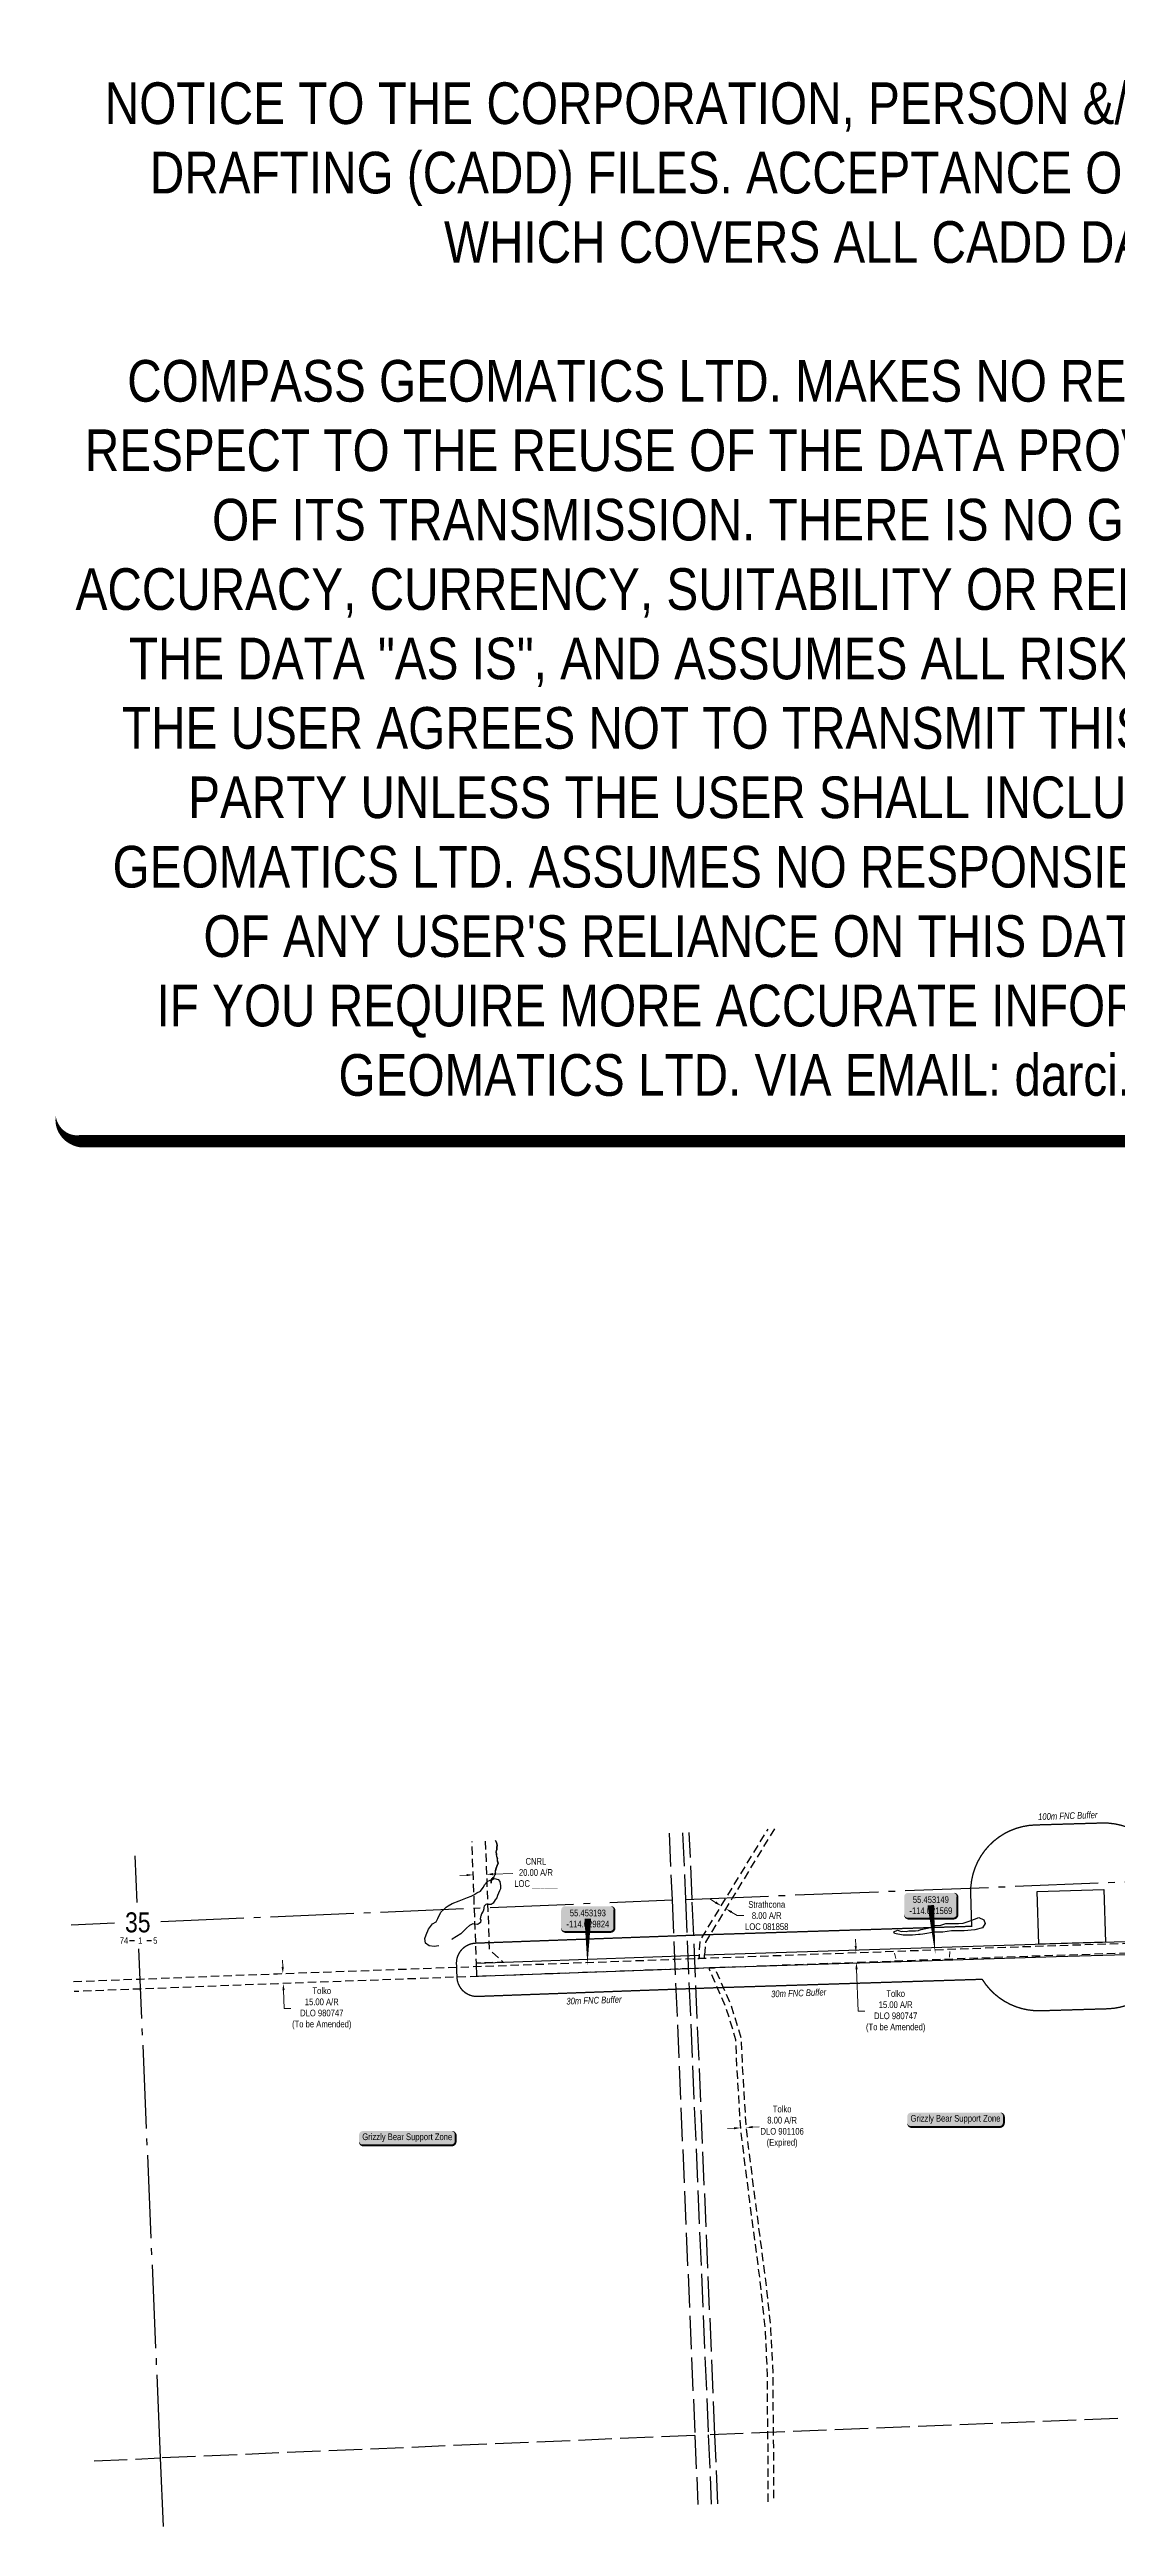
# Model space of a CAD drawing. Extents: x 687013 to 691013, y 6148394 to 6152111.
# Drawn here: x 687013 to 688616, y 6148394 to 6152111 of the extents above; entities that cross this region are included whole.
import ezdxf
from ezdxf.enums import TextEntityAlignment as Align

# ---------------------------------------------------------------- set-up
doc = ezdxf.new("R2010")
doc.units = 0
doc.header["$LTSCALE"] = 5
doc.header["$PDSIZE"] = 0.5
for name, pattern in [('foc-ACCESSROAD', [3.75, 2.5, -1.25]), ('foc-QUARTERLINE', [33, 25, -3, 2, -3]), ('foc-TIELINE', [1.875, 1.25, -0.625]), ('foc-TOPO-ephemeral', [6.25, 3.125, -0.625, 0.625, -0.625, 0.625, -0.625]), ('foc-UNSURVEYED', [12.5, 10, -2.5])]:
    doc.linetypes.add(name, pattern=pattern)
doc.layers.get('Defpoints').update_dxf_attribs({"color": 9})
for name, color, linetype in [('10', 1, 'Continuous'), ('9', 3, 'Continuous'), ('AS-WILDLIFE-BLOCK', 131, 'Continuous'), ('C-AR', 13, 'foc-ACCESSROAD'), ('DETAIL-T', 7, 'Continuous'), ('F-AR', 190, 'foc-ACCESSROAD'), ('L-SECQ', 8, 'foc-QUARTERLINE'), ('L-USEC', 7, 'foc-UNSURVEYED'), ('P-BUFFER-CIOOC', 50, 'foc-TIELINE'), ('P-PROPOSED', 10, 'Continuous'), ('P-TEMP_WORKSPACE', 46, 'Continuous'), ('T-DRAW', 143, 'foc-TOPO-ephemeral'), ('WETLAND', 143, 'Continuous')]:
    doc.layers.add(name, color=color, linetype=linetype)
for name, color, linetype, lineweight in [('AS-GENERAL', 48, 'Continuous', 18), ('C-AR-T', 13, 'Continuous', 9), ('F-AR-T', 190, 'Continuous', 9)]:
    doc.layers.add(name, color=color, linetype=linetype, lineweight=lineweight)
doc.layers.add('DISCLAIMER', color=7, linetype='Continuous', plot=False)
doc.styles.add('80', font='', dxfattribs={"height": 10})
doc.styles.add('80CG', font='', dxfattribs={"height": 10})
doc.styles.add('80L', font='', dxfattribs={"height": 10})
doc.styles.add('foc-LtypeFont', font='', dxfattribs={"height": 7.35})
doc.styles.add('SIMPLEX', font='')
doc.styles.get('80').set_extended_font_data('Arial Narrow')
doc.styles.get('80CG').set_extended_font_data('Arial Narrow')
doc.styles.get('80L').set_extended_font_data('Arial Narrow')
doc.styles.get('foc-LtypeFont').set_extended_font_data('Arial Narrow')
doc.styles.get('SIMPLEX').set_extended_font_data('Arial Narrow')
doc.linetypes.add('foc-TOPO-flowdirection-NOLINE', pattern='A,0,[">",foc-LtypeFont,S=0.3,R=0,X=0,Y=-0.945],-20,[">",foc-LtypeFont,S=0.3,R=0,X=0,Y=-0.945],0', length=20)
doc.dimstyles.new('Compass 5 000', dxfattribs={"dimscale": 5, "dimtxt": 9, "dimasz": 2, "dimexe": 0.2, "dimexo": 0.0625, "dimgap": 0.5, "dimtad": 0, "dimtih": 1, "dimtoh": 1, "dimzin": 0, "dimdsep": 46, "dimtxsty": '80CG', "dimcen": 0.1, "dimse1": 1, "dimse2": 1, "dimclrd": 256, "dimclrt": 256, "dimaunit": 1, "dimadec": 4, "dimazin": 0, "dimtfac": 0.06, "dimtofl": 0, "dimtmove": 0, "dimatfit": 1, "dimfxl": 0.2, "dimtolj": 1, "dimtzin": 0, "dimlwd": -1, "dimarcsym": 0})

# ---------------------------------------------------------------- blocks, each defined once
blk = doc.blocks.new('*D382')
at = {"layer": 'C-AR-T', "color": 255, "transparency": 16777216}
for p, q in [((687638.9, 6149371.5), (687628.9, 6149371.1)), ((687678.9, 6149372.9), (687708.4, 6149374))]:
    blk.add_line(p, q, dxfattribs=at)
for points in [[(687638.9, 6149373.1), (687639, 6149369.8), (687648.9, 6149371.8)], [(687678.8, 6149374.6), (687679, 6149371.2), (687668.9, 6149372.5)]]:
    blk.add_solid(points, dxfattribs=at)
at = {"layer": 'Defpoints', "color": 0, "transparency": 16777216}
for p in [(687646.4, 6149442.1), (687666.3, 6149442.8), (687648.9, 6149371.8)]:
    blk.add_point(p, dxfattribs=at)
at = {"layer": 'C-AR-T', "color": 255, "transparency": 16777216, "insert": (687743, 6149374), "char_height": 10, "attachment_point": 5, "style": '80CG'}
blk.add_mtext('\\A1;CNRL\\P20.00 A/R\\PLOC ______', dxfattribs=at)
blk = doc.blocks.new('*D393')
at = {"layer": 'Defpoints', "color": 0, "transparency": 16777216}
for p in [(688252, 6149256.2), (688252.6, 6149241.2), (688223.8, 6149240.1)]:
    blk.add_point(p, dxfattribs=at)
at = {"layer": 'F-AR-T', "color": 255, "transparency": 16777216}
for p, q in [((688222.9, 6149265.1), (688222.6, 6149275.1)), ((688224.2, 6149230.1), (688226.5, 6149167.1)), ((688226.5, 6149167.1), (688236.5, 6149167.1))]:
    blk.add_line(p, q, dxfattribs=at)
for points in [[(688224.6, 6149265.2), (688221.3, 6149265), (688223.3, 6149255.1)], [(688225.9, 6149230.2), (688222.5, 6149230.1), (688223.8, 6149240.1)]]:
    blk.add_solid(points, dxfattribs=at)
at = {"layer": 'F-AR-T', "color": 255, "transparency": 16777216, "insert": (688282.9, 6149167.1), "char_height": 10, "attachment_point": 5, "style": '80CG'}
blk.add_mtext('\\A1;Tolko\\P15.00 A/R\\PDLO 980747\\P(To be Amended)', dxfattribs=at)
blk = doc.blocks.new('*D406')
at = {"layer": 'Defpoints', "color": 0, "transparency": 16777216}
for p in [(688028, 6149321.1), (688010.9, 6149308.5), (688017.8, 6149304.3)]:
    blk.add_point(p, dxfattribs=at)
at = {"layer": 'F-AR-T', "color": 255, "transparency": 16777216}
for p, q in [((688012.6, 6149330.4), (688004.1, 6149335.6)), ((688036.5, 6149315.9), (688045.1, 6149310.7)), ((688045.1, 6149310.7), (688055.1, 6149310.7))]:
    blk.add_line(p, q, dxfattribs=at)
for points in [[(688013.5, 6149331.9), (688011.7, 6149329), (688021.1, 6149325.2)], [(688037.4, 6149317.3), (688035.7, 6149314.4), (688028, 6149321.1)]]:
    blk.add_solid(points, dxfattribs=at)
at = {"layer": 'F-AR-T', "color": 255, "transparency": 16777216, "insert": (688089.4, 6149310.7), "char_height": 10, "attachment_point": 5, "style": '80CG'}
blk.add_mtext('\\A1;Strathcona\\P8.00 A/R\\PLOC 081858', dxfattribs=at)
blk = doc.blocks.new('*D453')
at = {"layer": 'Defpoints', "color": 0, "transparency": 16777216}
for p in [(687363.9, 6149208.7), (687390.3, 6149224.7), (687390.8, 6149209.7)]:
    blk.add_point(p, dxfattribs=at)
at = {"layer": 'F-AR-T', "color": 255, "transparency": 16777216}
for p, q in [((687363, 6149233.7), (687362.6, 6149243.7)), ((687364.2, 6149198.8), (687365.2, 6149171.4)), ((687365.2, 6149171.4), (687375.2, 6149171.4))]:
    blk.add_line(p, q, dxfattribs=at)
for points in [[(687364.6, 6149233.8), (687361.3, 6149233.7), (687363.3, 6149223.7)], [(687365.9, 6149198.8), (687362.6, 6149198.7), (687363.9, 6149208.7)]]:
    blk.add_solid(points, dxfattribs=at)
at = {"layer": 'F-AR-T', "color": 255, "transparency": 16777216, "insert": (687421.6, 6149171.4), "char_height": 10, "attachment_point": 5, "style": '80CG'}
blk.add_mtext('\\A1;Tolko\\P15.00 A/R\\PDLO 980747\\P(To be Amended)', dxfattribs=at)
blk = doc.blocks.new('*D454')
at = {"layer": 'Defpoints', "color": 0, "transparency": 16777216}
for p in [(688050, 6148996.4), (688058, 6148996.9), (688058.3, 6148992.6)]:
    blk.add_point(p, dxfattribs=at)
at = {"layer": 'F-AR-T', "color": 255, "transparency": 16777216}
for p, q in [((688040.3, 6148991.5), (688030.3, 6148990.9)), ((688068.2, 6148993.2), (688078.2, 6148993.8))]:
    blk.add_line(p, q, dxfattribs=at)
for points in [[(688040.2, 6148993.2), (688040.4, 6148989.9), (688050.3, 6148992.1)], [(688068.1, 6148994.9), (688068.3, 6148991.6), (688058.3, 6148992.6)]]:
    blk.add_solid(points, dxfattribs=at)
at = {"layer": 'F-AR-T', "color": 255, "transparency": 16777216, "insert": (688112.5, 6148993.8), "char_height": 10, "attachment_point": 5, "style": '80CG'}
blk.add_mtext('\\A1;Tolko\\P8.00 A/R\\PDLO 901106\\P(Expired)', dxfattribs=at)
blk = doc.blocks.new('*U456')
h = blk.add_hatch(color=255)
edge = h.paths.add_edge_path()
edge.add_line((-66.5, -11.5), (66.5, -11.5))
edge.add_arc((66.5, -5.5), 6, 270, 360)
edge.add_line((72.5, -5.5), (72.5, 4))
edge.add_arc((66.5, 4), 6, 0, 90)
edge.add_line((66.5, 10), (-66.5, 10))
edge.add_arc((-66.5, 4), 6, 90, 180)
edge.add_line((-72.5, 4), (-72.5, -5.5))
edge.add_arc((-66.5, -5.5), 6, 180, 270)
at = {"color": 131, "flags": 128}
blk.add_lwpolyline([(-66.5, -11.5, 3, 3, 0), (66.5, -11.5, 3, 3, 0.414214), (72.5, -5.5, 3, 3, 0), (72.5, 4, 3, 0, 0.414214), (66.5, 10, 0, 0, 0), (-66.5, 10, 0, 0, 0.414214), (-72.5, 4, 0, 0, 0), (-72.5, -5.5, 0, 3, 0.414214)], format="xyseb", close=True, dxfattribs=at)
at = {"color": 131, "style": '80'}
blk.add_attdef('ENTER_TEXT_001', (-36, -5), '', height=10, dxfattribs=at)
blk = doc.blocks.new('*U536')
h = blk.add_hatch(color=254)
edge = h.paths.add_edge_path()
edge.add_line((-34, -20), (34, -20))
edge.add_arc((34, -14), 6, 270, 360)
edge.add_line((40, -14), (40, 12.5))
edge.add_arc((34, 12.5), 6, 0, 90)
edge.add_line((34, 18.5), (-34, 18.5))
edge.add_arc((-34, 12.5), 6, 90, 180)
edge.add_line((-40, 12.5), (-40, -14))
edge.add_arc((-34, -14), 6, 180, 270)
at = {"color": 1, "flags": 128}
blk.add_lwpolyline([(-34, -20, 3, 3, 0), (34, -20, 3, 3, 0.414214), (40, -14, 3, 3, 0), (40, 12.5, 3, 0, 0.414214), (34, 18.5, 0, 0, 0), (-34, 18.5, 0, 0, 0.414214), (-40, 12.5, 0, 0, 0), (-40, -14, 0, 3, 0.414214)], format="xyseb", close=True, dxfattribs=at)
at = {"color": 254, "flags": 128}
blk.add_lwpolyline([(6.7, -73.4, 0, 10, 0), (0, 0, 5, 5, 0)], format="xyseb", dxfattribs=at)
at = {"color": 1, "style": '80'}
blk.add_attdef('ENTER_TEXT_001', (-36, -5), '', height=10, dxfattribs=at)
blk = doc.blocks.new('*U537')
h = blk.add_hatch(color=254)
edge = h.paths.add_edge_path()
edge.add_line((-34, -20), (34, -20))
edge.add_arc((34, -14), 6, 270, 360)
edge.add_line((40, -14), (40, 12.5))
edge.add_arc((34, 12.5), 6, 0, 90)
edge.add_line((34, 18.5), (-34, 18.5))
edge.add_arc((-34, 12.5), 6, 90, 180)
edge.add_line((-40, 12.5), (-40, -14))
edge.add_arc((-34, -14), 6, 180, 270)
at = {"color": 1, "flags": 128}
blk.add_lwpolyline([(-34, -20, 3, 3, 0), (34, -20, 3, 3, 0.414214), (40, -14, 3, 3, 0), (40, 12.5, 3, 0, 0.414214), (34, 18.5, 0, 0, 0), (-34, 18.5, 0, 0, 0.414214), (-40, 12.5, 0, 0, 0), (-40, -14, 0, 3, 0.414214)], format="xyseb", close=True, dxfattribs=at)
at = {"color": 254, "flags": 128}
blk.add_lwpolyline([(-0.6, -70.9, 0, 10, 0), (0, 0, 5, 5, 0)], format="xyseb", dxfattribs=at)
at = {"color": 1, "style": '80'}
blk.add_attdef('ENTER_TEXT_001', (-36, -5), '', height=10, dxfattribs=at)
blk = doc.blocks.new('Disclaimer_Legal')
at = {"layer": 'DISCLAIMER', "color": 254, "flags": 128}
blk.add_lwpolyline([(-3612.9, -1104.6, 37.5, 37.5, 0), (4096.1, -1104.6, 37.5, 37.5, 0.414214), (4171.1, -1029.6, 37.5, 37.5, 0), (4171.1, 2078.7, 37.5, 0, 0.414214), (4096.1, 2153.7, 0, 0, 0), (-3612.9, 2153.7, 0, 0, 0.414214), (-3687.9, 2078.7, 0, 0, 0), (-3687.9, -1029.6, 0, 37.5, 0.414214)], format="xyseb", close=True, dxfattribs=at)
at = {"layer": 'DISCLAIMER', "color": 254, "insert": (241.6, 533.9), "char_height": 125, "width": 7717.568, "attachment_point": 5, "style": '80'}
blk.add_mtext('NOTICE TO THE CORPORATION, PERSON &/OR PERSONS REGARDING THIS COMPUTER AIDED DESIGN AND DRAFTING (CADD) FILES. ACCEPTANCE OF THE CADD DATA IS BASED ON THE FOLLOWING DISCLAIMER WHICH COVERS ALL CADD DATA RECIEVED FROM COMPASS GEOMATICS LTD.\\P{\\fArial Narrow|b1|i0|c0|p34;DISCLAIMER}\\PCOMPASS GEOMATICS LTD. MAKES NO REPRESENTATION OR WARRANTIES, EXPRESS OR IMPLIED, WITH RESPECT TO THE REUSE OF THE DATA PROVIDED HEREWITH, REGARDLESS OF ITS FORMAT OR THE MEANS OF ITS TRANSMISSION. THERE IS NO GUARANTEE OR REPRESENTATION TO THE USER AS TO THE ACCURACY, CURRENCY, SUITABILITY OR RELIABILITY OF THIS DATA FOR ANY PURPOSE. THE USER ACCEPTS THE DATA "AS IS", AND ASSUMES ALL RISKS ASSOCIATED WITH ITS USE. BY ACCEPTANCE OF THIS DATA, THE USER AGREES NOT TO TRANSMIT THIS DATA OR PROVIDE ACCESS OR ANY PART OF IT TO ANOTHER PARTY UNLESS THE USER SHALL INCLUDE WITH THE DATA A COPY OF THIS DISCLAIMER. COMPASS GEOMATICS LTD. ASSUMES NO RESPONSIBILITY FOR ACTUAL OR CONSEQUENTIAL DAMAGE AS A RESULT OF ANY USER\'S RELIANCE ON THIS DATA. THIS CADD FILE IS FOR ILLUSTRATION PURPOSES ONLY.\\PIF YOU REQUIRE MORE ACCURATE INFORMATION, PLEASE CONTACT DARCI ANGLEHART AT COMPASS GEOMATICS LTD. VIA EMAIL: darci.anglehart@compassgeomatics.ca OR CELL: 506-961-7292', dxfattribs=at)

msp = doc.modelspace()

# ---------------------------------------------------------------- linework, layer by layer
at = {"layer": '9', "color": 255}
for p, q in [((687140.462, 6149272.731), (687133.256, 6149272.731)), ((687166.249, 6149272.731), (687159.042, 6149272.731))]:
    msp.add_line(p, q, dxfattribs=at)
at = {"layer": 'AS-GENERAL'}
for p, q in [((688283.176, 6149246.358), (688281.051, 6149254.44)), ((688363.777, 6149248.275), (688364.035, 6149256.62))]:
    msp.add_line(p, q, dxfattribs=at)
at = {"layer": 'C-AR', "color": 255, "flags": 128}
msp.add_lwpolyline([(687667.083, 6149422.575), (687673.012, 6149260.044), (687693.726, 6149240.788), (687653.756, 6149239.33), (687647.102, 6149421.735)], dxfattribs=at)
at = {"layer": 'F-AR', "color": 255, "flags": 128}
for points in [[(688100.984, 6149440.824), (688038.237, 6149337.88), (687997.482, 6149271.018), (687995.889, 6149246.82), (687987.846, 6149246.527), (687989.622, 6149273.506), (688028.629, 6149337.5), (688091.361, 6149440.419)], [(687049.245, 6149211.658), (687149.161, 6149215.509), (687329.503, 6149222.486), (687349.616, 6149223.24), (687355.096, 6149223.446), (687951.074, 6149245.185), (687981.226, 6149246.285), (687987.846, 6149246.527), (687995.889, 6149246.82), (688447.522, 6149263.294), (688773.156, 6149273.947), (689420.018, 6149295.109), (689575.062, 6149299.192), (689575.706, 6149284.193), (689420.461, 6149280.104), (688773.799, 6149258.949), (688448.041, 6149248.291), (688011.284, 6149232.36), (688003.282, 6149232.068), (687981.867, 6149231.287), (687951.714, 6149230.187), (687355.659, 6149208.445), (687149.8, 6149200.512), (687049.883, 6149196.661)], [(688091.753, 6148430.87), (688091.723, 6148483.086), (688091.112, 6148534.747), (688090.687, 6148570.714), (688090.719, 6148621.15), (688087.281, 6148689.18), (688079.139, 6148766.041), (688063.937, 6148881.448), (688050.412, 6148989.654), (688044.742, 6149083.26), (688043.139, 6149124.295), (688028.379, 6149172.729), (688003.4, 6149229.896), (688003.282, 6149232.068), (688011.284, 6149232.36), (688011.316, 6149231.774), (688035.901, 6149175.508), (688051.099, 6149125.64), (688052.738, 6149083.658), (688058.388, 6148990.394), (688071.878, 6148882.467), (688087.09, 6148766.985), (688095.265, 6148689.804), (688098.726, 6148621.35), (688098.693, 6148570.759), (688099.115, 6148535.065), (688099.729, 6148483.137), (688099.76, 6148431.197)]]:
    msp.add_lwpolyline(points, dxfattribs=at)
at = {"layer": 'L-SECQ', "color": 255}
for p, q in [((687141.295, 6149400.462), (687144.269, 6149330.535)), ((687967.372, 6149335.076), (688769.175, 6149366.851)), ((687179.943, 6149302.008), (687827.277, 6149329.233)), ((687853.774, 6149330.347), (687947.269, 6149334.279)), ((687110.727, 6149299.097), (687045.642, 6149296.359)), ((687179.74, 6148496.657), (687147.244, 6149260.606)), ((687184.112, 6148393.845), (687179.74, 6148496.657))]:
    msp.add_line(p, q, dxfattribs=at)
at = {"layer": 'L-USEC', "color": 255}
for p, q in [((687943.004, 6149434.179), (687947.269, 6149334.279)), ((687963.104, 6149435.025), (687967.369, 6149335.138)), ((687977.418, 6149335.474), (687973.149, 6149435.447)), ((687947.269, 6149334.279), (687981.594, 6148530.378)), ((687947.269, 6149334.279), (687947.269, 6149334.279)), ((687967.369, 6149335.138), (688001.694, 6148531.237)), ((688011.742, 6148531.582), (687977.418, 6149335.474)), ((688803.619, 6148563.209), (688001.696, 6148531.18)), ((687981.594, 6148530.378), (687179.74, 6148496.657)), ((687981.594, 6148530.379), (687986.024, 6148426.611)), ((687981.594, 6148530.379), (687981.594, 6148530.379)), ((688001.694, 6148531.237), (688006.125, 6148427.433)), ((688016.171, 6148427.843), (688011.742, 6148531.582)), ((687079.837, 6148492.457), (687179.74, 6148496.657)), ((687179.74, 6148496.657), (687179.74, 6148496.657))]:
    msp.add_line(p, q, dxfattribs=at)
at = {"layer": 'P-BUFFER-CIOOC', "ltscale": 2, "const_width": 2, "flags": 128}
msp.add_lwpolyline([(690458.843, 6149977.652, 0.10942934), (690385.665, 6149923.856), (690320.951, 6149849.904, 0.01675437), (690319.678, 6149848.348), (690288.597, 6149807.62, 0.02273197), (690287.043, 6149805.38), (690180.636, 6149636.018), (690120.791, 6149559.75, 0.01141974), (690119.97, 6149558.653), (690098.581, 6149528.67, -0.25052488), (690064.791, 6149511.92), (690001.481, 6149513.867, 0.16043184), (689911.495, 6149487.267), (689807.46, 6149415.24), (689719.896, 6149360.41), (689689.263, 6149345.257, -0.10645714), (689648.441, 6149334.954), (689593.976, 6149333.041), (689575.544, 6149332.393), (689573.086, 6149402.344, 0.41421356), (689469.646, 6149498.763), (689390.702, 6149495.989, 0.41421356), (689294.283, 6149392.549), (689296.74, 6149322.598), (689011.355, 6149312.572), (688696.747, 6149303.578), (688695.306, 6149352.632, 0.41421356), (688592.422, 6149449.643), (688492.474, 6149446.707, 0.41421356), (688395.462, 6149343.822), (688396.908, 6149294.614), (688009.651, 6149282.329, 0.00118746), (688009.509, 6149282.324), (687995.125, 6149281.8, 0.03365251), (687991.113, 6149281.382, 0.03365251), (687987.082, 6149281.506), (687652.662, 6149269.307, 0.41421367), (687623.778, 6149238.237), (687624.507, 6149218.252, 0.41421345), (687655.578, 6149189.368), (687987.949, 6149201.492), (687995.992, 6149201.785), (688012.306, 6149202.38), (688412.764, 6149215.083, 0.26732058), (688500.667, 6149167.852), (688600.615, 6149170.788, 0.26773709), (688685.666, 6149223.236), (689013.804, 6149232.617, 0.00163423), (689014, 6149232.623), (689312.937, 6149243.125, 0.26794919), (689401.234, 6149196.201), (689480.178, 6149198.974, 0.26794919), (689564.964, 6149251.979), (689576.837, 6149252.396), (689596.94, 6149253.103), (689651.25, 6149255.011, 0.10645714), (689724.729, 6149273.556), (689757.607, 6149289.819, 0.0250291), (689760.227, 6149291.283), (689850.891, 6149348.054, 0.01153073), (689852.046, 6149348.815), (689957.029, 6149421.499, -0.16043184), (689999.023, 6149433.912), (690062.332, 6149431.965, 0.25052488), (690163.702, 6149482.214), (690184.428, 6149511.268), (690245.18, 6149588.692, 0.02609807), (690246.981, 6149591.251), (690353.567, 6149760.898), (690382.252, 6149798.486), (690445.863, 6149871.177, -0.08974489), (690482.063, 6149900.028, 0.1984612), (690550.085, 6149865.311), (690628.761, 6149858.996), (690628.813, 6149858.992, -0.04402905), (690632.279, 6149858.404, 0.20114934), (690708.837, 6149869.264), (690729.295, 6149855.862, 0.45811833), (690772.969, 6149868.385), (690781.441, 6149886.742, 0.37163079), (690770.642, 6149924.405), (690755.42, 6149934.377, 0.03226785), (690757.278, 6149947.135), (690763.738, 6150027.623, 0.4139207), (690672.166, 6150135.285), (690572.503, 6150143.384, 0.41450649), (690464.734, 6150051.721), (690458.789, 6149977.657)], format="xyb", dxfattribs=at)
at = {"layer": 'P-PROPOSED', "flags": 128}
msp.add_lwpolyline([(687654.485, 6149219.345), (687653.756, 6149239.33), (687988.175, 6149251.529), (687987.846, 6149246.527), (687995.889, 6149246.82), (687996.218, 6149251.822), (688010.602, 6149252.347), (688523.204, 6149268.607), (689012.31, 6149282.59), (689574.926, 6149302.356), (689575.784, 6149282.375), (689012.947, 6149262.602), (688523.807, 6149248.618), (688011.284, 6149232.36), (687994.898, 6149231.762), (687986.855, 6149231.469), (687654.485, 6149219.345), (687654.485, 6149219.345)], close=True, dxfattribs=at)
at = {"layer": 'P-TEMP_WORKSPACE', "flags": 128}
msp.add_lwpolyline([(688497.73, 6149267.8), (688495.41, 6149346.759), (688595.358, 6149349.695), (688597.678, 6149270.737)], close=True, dxfattribs=at)
at = {"layer": 'T-DRAW', "flags": 128}
msp.add_lwpolyline([(687682.38, 6149423.218), (687683.815, 6149420.392), (687685.085, 6149416.602), (687684.591, 6149413.107), (687684.15, 6149409.838), (687683.42, 6149406.408), (687683.863, 6149402.713), (687684.254, 6149399.238), (687685.329, 6149395.569), (687685.243, 6149392.389), (687686.148, 6149389.494), (687684.727, 6149385.7), (687683.541, 6149381.823), (687682.254, 6149378.611), (687682.223, 6149375.378), (687682.002, 6149373.738), (687681.79, 6149372.165), (687679.952, 6149368.502), (687677.234, 6149366.398), (687675.862, 6149363.665), (687675.644, 6149359.335)], dxfattribs=at)
at = {"layer": 'T-DRAW', "linetype": 'foc-TOPO-flowdirection-NOLINE', "flags": 128}
msp.add_lwpolyline([(687675.644, 6149359.335), (687675.862, 6149363.665), (687677.234, 6149366.398), (687679.952, 6149368.502), (687681.79, 6149372.165), (687682.002, 6149373.738), (687682.223, 6149375.378), (687682.254, 6149378.611), (687683.541, 6149381.823), (687684.727, 6149385.7), (687686.148, 6149389.494), (687685.243, 6149392.389), (687685.329, 6149395.569), (687684.254, 6149399.238), (687683.863, 6149402.713), (687683.42, 6149406.408), (687684.15, 6149409.838), (687684.591, 6149413.107), (687685.085, 6149416.602), (687683.815, 6149420.392), (687682.38, 6149423.218)], dxfattribs=at)
at = {"layer": 'WETLAND', "linetype": 'Continuous'}
msp.add_lwpolyline([(687597.267, 6149265.139), (687590.336, 6149264.073), (687583.026, 6149265.433), (687577.246, 6149269.343), (687576.226, 6149276.483), (687578.436, 6149281.923), (687581.666, 6149290.083), (687587.616, 6149298.073), (687593.396, 6149301.303), (687595.606, 6149306.403), (687600.255, 6149315.788), (687606.099, 6149321.095), (687608.54, 6149323.38), (687611.515, 6149325.544), (687617.526, 6149329.051), (687628.01, 6149333.025), (687635.221, 6149335.91), (687640.45, 6149337.622), (687645.588, 6149339.876), (687649.914, 6149341.769), (687654.208, 6149344.617), (687659.649, 6149347.538), (687663.976, 6149353.036), (687666.41, 6149357.453), (687668.239, 6149359.486), (687670.907, 6149362.451), (687673.415, 6149363.336), (687674.317, 6149363.655), (687677.382, 6149364.306), (687680.723, 6149366.399), (687686.348, 6149364.687), (687688.883, 6149361.87), (687689.728, 6149355.532), (687690.01, 6149350.884), (687688.46, 6149347.786), (687685.141, 6149340.838), (687684.225, 6149337.277), (687682.072, 6149334.567), (687680.408, 6149332.007), (687678.651, 6149329.146), (687675.904, 6149327.487), (687674.967, 6149327.452), (687672.068, 6149327.342), (687668.901, 6149327.615), (687667.764, 6149327.16), (687665.399, 6149324.954), (687664.919, 6149322.969), (687664.802, 6149320.809), (687663.892, 6149317.391), (687663.014, 6149315.923), (687661.141, 6149313.317), (687660.453, 6149309.647), (687660.054, 6149308.821), (687659.532, 6149305.16), (687660.183, 6149303.618), (687660.028, 6149300.566), (687657.6, 6149298.605), (687656.225, 6149297.995), (687654.772, 6149297.351), (687651.725, 6149298.02), (687648.521, 6149298.403), (687643.375, 6149295.693), (687638.955, 6149291.953), (687634.365, 6149287.363), (687630.115, 6149283.283), (687617.366, 6149275.293), (687616.675, 6149274.731)], dxfattribs=at)
msp.add_lwpolyline([(688415.18, 6149304.404), (688417.141, 6149299.013), (688413.22, 6149292.397), (688401.702, 6149289.211), (688385.774, 6149287.986), (688366.66, 6149287.741), (688353.672, 6149286.025), (688340.439, 6149286.025), (688329.425, 6149284.023), (688326.615, 6149283.421), (688323.607, 6149283.039), (688319.885, 6149282.483), (688317.328, 6149282.289), (688312.574, 6149281.582), (688308.335, 6149281.132), (688306.179, 6149281.369), (688300.016, 6149281.369), (688293.911, 6149281.411), (688281.089, 6149283.589), (688280.268, 6149286.079), (688285.412, 6149288.72), (688288.557, 6149288), (688291.377, 6149286.728), (688293.138, 6149287.253), (688298.447, 6149287.015), (688302.707, 6149287.769), (688308.955, 6149287.8), (688312.562, 6149287.643), (688317.267, 6149288.113), (688320.451, 6149289.617), (688321.102, 6149289.605), (688335.293, 6149292.642), (688342.155, 6149295.582), (688350.487, 6149296.563), (688358.083, 6149298.768), (688367.15, 6149298.768), (688377.197, 6149298.768), (688384.304, 6149299.503), (688394.841, 6149302.934), (688407.584, 6149307.59), (688415.18, 6149304.404)], close=True, dxfattribs=at)

# ---------------------------------------------------------------- block references
at = {"layer": 'AS-WILDLIFE-BLOCK', "color": 3}
ref = msp.add_blockref('*U456', (687549.998, 6148977.327), dxfattribs=dict(at, xscale=0.99991162, yscale=0.99991162, zscale=0.99991162))
ref.add_attrib('ENTER_TEXT_001', 'Grizzly Bear Support Zone', (687482.439, 6148973.709), dxfattribs={"layer": '0', "color": 131, "height": 9.99912, "style": '80'})
ref = msp.add_blockref('*U456', (688372.743, 6149005.009), dxfattribs=dict(at, xscale=0.99991162, yscale=0.99991162, zscale=0.99991162))
ref.add_attrib('ENTER_TEXT_001', 'Grizzly Bear Support Zone', (688305.184, 6149001.39), dxfattribs={"layer": '0', "color": 131, "height": 9.99912, "style": '80'})
at = {"layer": 'DETAIL-T', "color": 2}
ref = msp.add_blockref('*U537', (687820.886, 6149306.271), dxfattribs=dict(at, xscale=0.99991162, yscale=0.99991162, zscale=0.99991162))
ref.add_attrib('ENTER_TEXT_001', '55.453193', (687793.856, 6149309.689), dxfattribs={"layer": '0', "color": 1, "height": 9.9991, "style": '80'})
ref.add_attrib('ENTER_TEXT_002', '-114.029824', (687788.822, 6149292.983), dxfattribs={"layer": '0', "color": 1, "height": 9.99912, "style": '80'})
ref = msp.add_blockref('*U536', (688335.648, 6149326.288), dxfattribs=dict(at, xscale=0.99991162, yscale=0.99991162, zscale=0.99991162))
ref.add_attrib('ENTER_TEXT_001', '55.453149', (688308.604, 6149329.706), dxfattribs={"layer": '0', "color": 1, "height": 9.9991, "style": '80'})
ref.add_attrib('ENTER_TEXT_002', '-114.021569', (688303.56, 6149313), dxfattribs={"layer": '0', "color": 1, "height": 9.99912, "style": '80'})
at = {"layer": 'F-AR-T', "color": 3, "xscale": 0.49995581, "yscale": 0.49995581, "zscale": 0.49995581}
msp.add_blockref('Disclaimer_Legal', (688866.244, 6151025.293), dxfattribs=at)

# ---------------------------------------------------------------- texts
at = {"layer": '10', "color": 255, "style": 'SIMPLEX'}
msp.add_attdef('35', text='', height=30, dxfattribs=at).set_placement((687145.545, 6149300.561), align=Align.MIDDLE)
at = {"layer": '10', "color": 255, "style": '80L'}
msp.add_attdef('74', text='', height=9.5, dxfattribs=at).set_placement((687131.11, 6149273.193), align=Align.MIDDLE_RIGHT)
msp.add_attdef('1', text='', height=9.5, dxfattribs=at).set_placement((687149.167, 6149273.193), align=Align.MIDDLE_CENTER)
msp.add_attdef('5', text='', height=9.5, dxfattribs=at).set_placement((687168.712, 6149273.193), align=Align.MIDDLE_LEFT)
at = {"layer": 'P-BUFFER-CIOOC', "ltscale": 2, "char_height": 9.99529, "attachment_point": 5, "rotation": 2.012067, "style": '80CG'}
for s, insert in [('\\A1;{\\fArial Narrow|b0|i1|c0|p34;100m FNC Buffer}', (688541.156, 6149460.415)), ('\\A1;{\\fArial Narrow|b0|i1|c0|p34;30m FNC Buffer}', (687830.108, 6149183.462)), ('\\A1;{\\fArial Narrow|b0|i1|c0|p34;30m FNC Buffer}', (688137.264, 6149194.38))]:
    msp.add_mtext(s, dxfattribs=dict(at, insert=insert))

# ---------------------------------------------------------------- dimensions: what is measured, and where the dimension line sits
at = {"layer": 'C-AR-T', "color": 255}
dim = msp.add_linear_dim(base=(687648.923, 6149371.819), p1=(687666.344, 6149442.822), p2=(687646.36, 6149442.093), angle=182.089083, text='CNRL\\P20.00 A/R\\PLOC ______', dimstyle='Compass 5 000', override={"dimclrd": 255, "dimclrt": 255}, dxfattribs=at)
dim.commit()
dim.dimension.update_dxf_attribs({"geometry": '*D382', "text_midpoint": (687743.042, 6149373.99), "dimtype": 161})
at = {"layer": 'F-AR-T', "color": 255}
for base, p1, p2, angle, text, picture, middle in [((688027.984, 6149321.06), (688010.926, 6149308.458), (688017.763, 6149304.291), 328.635697, 'Strathcona\\P8.00 A/R\\PLOC 081858', '*D406', (688089.376, 6149310.65)), ((687363.862, 6149208.744), (687390.3, 6149224.73), (687390.847, 6149209.729), 272.08898, 'Tolko\\P15.00 A/R\\PDLO 980747\\P(To be Amended)', '*D453', (687421.605, 6149171.416)), ((688223.846, 6149240.113), (688252.033, 6149256.163), (688252.581, 6149241.162), 272.088965, 'Tolko\\P15.00 A/R\\PDLO 980747\\P(To be Amended)', '*D393', (688282.891, 6149167.105))]:
    dim = msp.add_linear_dim(base=base, p1=p1, p2=p2, angle=angle, text=text, dimstyle='Compass 5 000', override={"dimtxt": 10, "dimclrd": 255, "dimclrt": 255}, dxfattribs=at)
    dim.commit()
    dim.dimension.update_dxf_attribs({"geometry": picture, "text_midpoint": middle, "dimtype": 161})
dim = msp.add_aligned_dim(p1=(688050.003, 6148996.399), p2=(688057.995, 6148996.883), distance=-4.272, text='Tolko\\P8.00 A/R\\PDLO 901106\\P(Expired)', dimstyle='Compass 5 000', override={"dimtxt": 10, "dimclrd": 255, "dimclrt": 255}, dxfattribs=at)
dim.commit()
dim.dimension.update_dxf_attribs({"geometry": '*D454', "text_midpoint": (688112.497, 6148993.828)})

doc.saveas('drawing.dxf')
